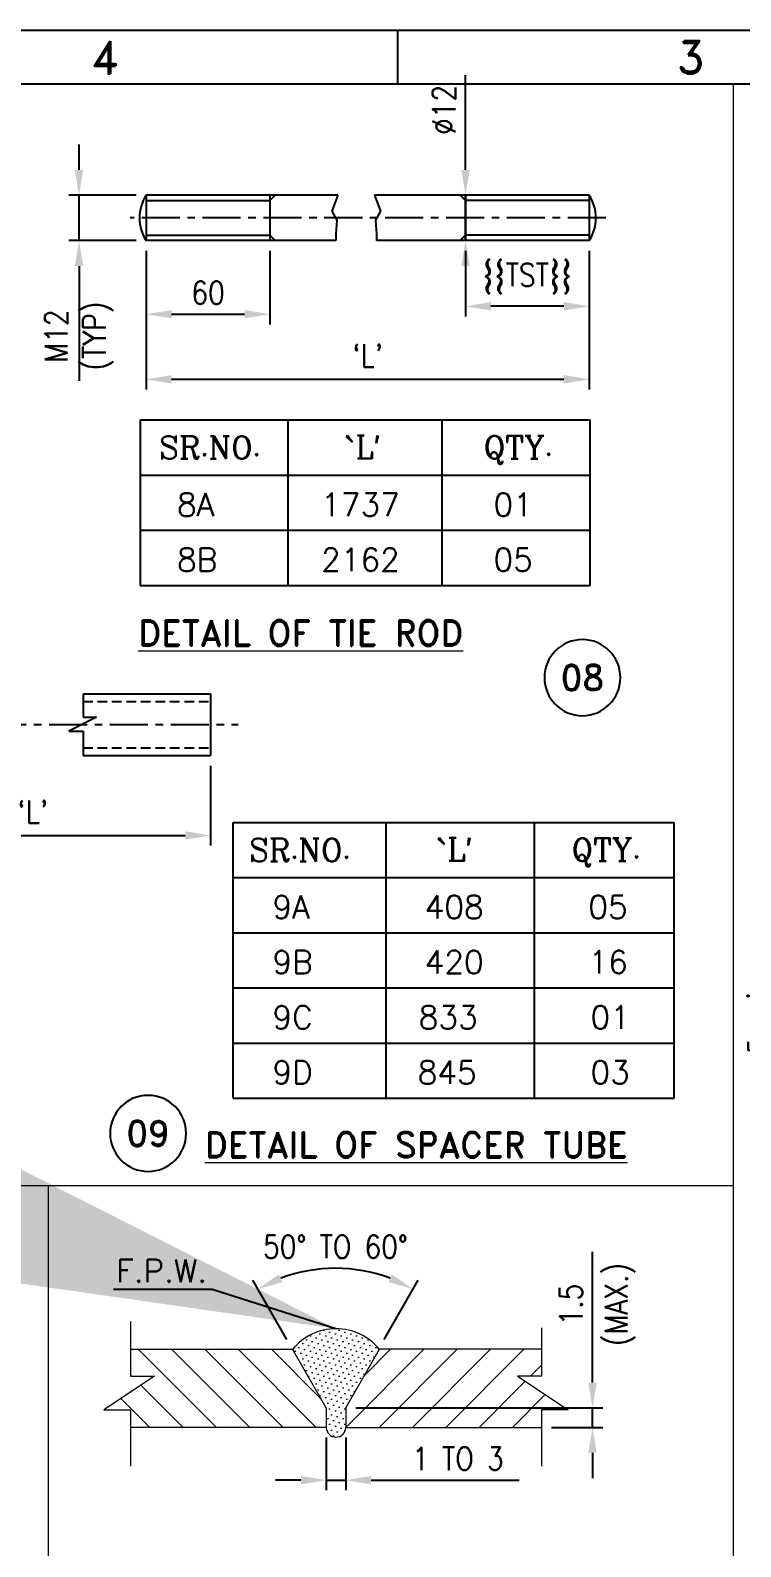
# Model space of a CAD drawing. Header units: millimetres. Extents: x 10144 to 11200, y -168 to 270.
# Drawn here: x 10528.5 to 10598.5, y 102.8 to 252.2 of the extents above; entities that cross this region are included whole.
import ezdxf
from ezdxf.enums import TextEntityAlignment as Align

# ---------------------------------------------------------------- set-up
doc = ezdxf.new("R2010")
doc.units = ezdxf.units.MM
doc.header["$LTSCALE"] = 3
for name, pattern in [('CENTER', [2, 1.25, -0.25, 0.25, -0.25]), ('HIDDEN', [9.525, 6.35, -3.175]), ('PHANTOM2', [31.75, 15.875, -3.175, 3.175, -3.175, 3.175, -3.175])]:
    doc.linetypes.add(name, pattern=pattern)
doc.layers.get('0').update_dxf_attribs({"color": 5})
for name, color, linetype in [('BOD', 7, 'Continuous'), ('CEN', 1, 'CENTER'), ('das', 4, 'HIDDEN'), ('DIM', 6, 'Continuous'), ('Hid', 4, 'HIDDEN'), ('TEXT', 5, 'Continuous')]:
    doc.layers.add(name, color=color, linetype=linetype)
for name, color, linetype, lineweight in [('E_Equipment', 5, 'Continuous', 13), ('Ha_Hatch', 1, 'Continuous', 5), ('P_Phantom', 9, 'PHANTOM2', 13), ('T_Text', 5, 'Continuous', 13), ('W_Weld', 2, 'WELD', 18)]:
    doc.layers.add(name, color=color, linetype=linetype, lineweight=lineweight)
doc.styles.add('BEV0', font='verdana.ttf', dxfattribs={"height": 4})
doc.styles.add('BEV00', font='romans.shx')
doc.styles.add('ISOCP3', font='isocp3.shx')
doc.styles.add('ROMANC', font='ROMANC')
doc.styles.add('ROMAND', font='romand')
doc.styles.add('ROMANS', font='ROMANS.shx', dxfattribs={"width": 0.85})
doc.linetypes.add('WELD', pattern='A,0.004164,["x",ROMANS,S=0.004926,R=0,X=0,Y=-0.001649],0.008152', length=0.012316)
doc.dimstyles.new('MEGA', dxfattribs={"dimtxt": 2.5, "dimasz": 2.5, "dimexe": 1, "dimexo": 1, "dimgap": 1, "dimtad": 1, "dimdec": 1, "dimzin": 0, "dimdsep": 46, "dimtxsty": 'ROMANS', "dimcen": 1, "dimclrd": 6, "dimclre": 6, "dimclrt": 256, "dimadec": 0, "dimazin": 0, "dimtfac": 1, "dimtdec": 1, "dimtmove": 0, "dimatfit": 3, "dimfxl": 1, "dimtolj": 1, "dimtzin": 0, "dimlwd": -1, "dimlwe": -1, "dimarcsym": 0})
doc.dimstyles.new('MEGA_STD', dxfattribs={"dimtxt": 2.5, "dimasz": 2.5, "dimexe": 1, "dimexo": 1, "dimgap": 1, "dimtad": 1, "dimdec": 1, "dimdsep": 46, "dimtxsty": 'ISOCP3', "dimcen": 1, "dimclrd": 6, "dimclre": 6, "dimclrt": 5, "dimadec": 0, "dimazin": 0, "dimtfac": 1, "dimtdec": 1, "dimtmove": 0, "dimatfit": 3, "dimfxl": 1, "dimtolj": 1, "dimarcsym": 0})
doc.dimstyles.new('MEGA_STD$0', dxfattribs={"dimtxt": 2.5, "dimasz": 2.5, "dimexe": 1, "dimexo": 1, "dimgap": 1, "dimtad": 1, "dimdec": 1, "dimdsep": 46, "dimtxsty": 'ISOCP3', "dimcen": 1, "dimclrd": 6, "dimclre": 6, "dimclrt": 5, "dimadec": 0, "dimazin": 0, "dimtfac": 1, "dimtdec": 1, "dimtmove": 0, "dimatfit": 3, "dimfxl": 1, "dimtolj": 1, "dimarcsym": 0})

# ---------------------------------------------------------------- blocks, each defined once
blk = doc.blocks.new('*D2737')
at = {"layer": 'Defpoints', "color": 0}
for p in [(10557.65, 114.52), (10559.57, 114.52), (10559.57, 109.32)]:
    blk.add_point(p, dxfattribs=at)
at = {"layer": 'E_Equipment', "color": 6, "linetype": 'ByBlock', "lineweight": -2}
for p, q in [((10557.65, 113.52), (10557.65, 108.32)), ((10559.57, 113.52), (10559.57, 108.32)), ((10555.15, 109.32), (10552.65, 109.32)), ((10557.65, 109.32), (10559.57, 109.32)), ((10562.07, 109.32), (10576.68, 109.32))]:
    blk.add_line(p, q, dxfattribs=at)
at = {"layer": 'E_Equipment', "color": 6}
for points in [[(10555.15, 108.9), (10555.15, 109.73), (10557.65, 109.32)], [(10562.07, 109.73), (10562.07, 108.9), (10559.57, 109.32)]]:
    blk.add_solid(points, dxfattribs=at)
at = {"layer": 'E_Equipment', "color": 5, "insert": (10570.63, 111.44), "char_height": 2.25, "attachment_point": 5, "style": 'ROMANS'}
blk.add_mtext('\\A1;1 TO 3', dxfattribs=at)
blk = doc.blocks.new('*D2738')
at = {"layer": 'Defpoints', "color": 0}
for p in [(10561.22, 129.97), (10554.26, 122.33), (10562.85, 122.33), (10557.59, 116.56), (10559.52, 116.56)]:
    blk.add_point(p, dxfattribs=at)
at = {"layer": 'E_Equipment', "color": 6, "linetype": 'ByBlock', "lineweight": -2}
for p, q in [((10553.76, 123.19), (10550.4, 129.02)), ((10563.35, 123.19), (10566.71, 129.02))]:
    blk.add_line(p, q, dxfattribs=at)
blk.add_arc((10558.56, 114.89), 15.31, 69.3635, 110.6365, dxfattribs=at)
at = {"layer": 'E_Equipment', "color": 6}
for points in [[(10552.98, 129.6), (10553.34, 128.85), (10550.9, 128.15)], [(10563.78, 128.85), (10564.13, 129.6), (10566.21, 128.15)]]:
    blk.add_solid(points, dxfattribs=at)
at = {"layer": 'E_Equipment', "color": 5, "insert": (10558.56, 132.33), "char_height": 2.25, "attachment_point": 5, "style": 'ROMANS'}
blk.add_mtext('50%%D TO 60%%D', dxfattribs=at)
blk = doc.blocks.new('*D2739')
at = {"layer": 'Defpoints', "color": 0}
for p in [(10559.57, 116.44), (10583.9, 116.44), (10578.86, 114.52)]:
    blk.add_point(p, dxfattribs=at)
at = {"layer": 'E_Equipment', "color": 6, "linetype": 'ByBlock', "lineweight": -2}
for p, q in [((10583.9, 118.94), (10583.9, 131.82)), ((10560.57, 116.44), (10584.9, 116.44)), ((10583.9, 114.52), (10583.9, 116.44)), ((10579.86, 114.52), (10584.9, 114.52)), ((10583.9, 112.02), (10583.9, 109.52))]:
    blk.add_line(p, q, dxfattribs=at)
at = {"layer": 'E_Equipment', "color": 6}
for points in [[(10583.48, 118.94), (10584.31, 118.94), (10583.9, 116.44)], [(10584.31, 112.02), (10583.48, 112.02), (10583.9, 114.52)]]:
    blk.add_solid(points, dxfattribs=at)
at = {"layer": 'E_Equipment', "color": 5, "char_height": 2.25, "attachment_point": 5, "rotation": 90, "style": 'ROMANS'}
for s, insert in [('\\A1;(MAX.)', (10586.61, 126.63)), ('\\A1;1.5', (10581.77, 126.63))]:
    blk.add_mtext(s, dxfattribs=dict(at, insert=insert))
blk = doc.blocks.new('A$C62B60EB5')
at = {"linetype": 'Continuous'}
blk.add_lwpolyline([(588.69, 5.31), (588.69, 414.69), (21.25, 414.69), (21.25, 5.31)], close=True, dxfattribs=at)
at = {"layer": 'BOD', "linetype": 'Continuous'}
blk.add_line((420.58, 414.69), (420.58, 420), dxfattribs=at)
at = {"layer": 'BOD', "color": 1, "linetype": 'Continuous'}
blk.add_lwpolyline([(594, 420), (0, 420), (0, 0), (594, 0)], close=True, dxfattribs=at)
at = {"layer": 'Hid', "color": 5, "style": 'BEV0'}
for tag, p in [('TITLE', (510.45, 49.46)), ('CUSTOMER', (510.45, 42.89)), ('PROJECTNO', (510.45, 36.33))]:
    blk.add_attdef(tag, text='', height=2.92, dxfattribs=at).set_placement(p, align=Align.MIDDLE_LEFT)
at = {"layer": 'Hid', "color": 0, "style": 'BEV00'}
for tag, p in [('DRAWN', (473.39, 30.27)), ('CHECKED', (473.39, 24.72)), ('APPROVED', (473.39, 19.18)), ('DATE', (473.39, 13.63)), ('SCALE', (473.39, 8.09))]:
    blk.add_attdef(tag, text='', height=1.82, dxfattribs=at).set_placement(p, align=Align.MIDDLE_LEFT)
at = {"layer": 'Hid', "color": 1, "style": 'BEV0'}
blk.add_attdef('DWG', text='', height=2.92, dxfattribs=at).set_placement((517.9, 9.24), align=Align.MIDDLE_LEFT)
blk.add_attdef('0', text='', height=2.92, dxfattribs=at).set_placement((574.82, 9.24), align=Align.MIDDLE_CENTER)
at = {"layer": 'TEXT', "color": 7, "linetype": 'Continuous', "style": 'ROMAND'}
for s, p in [('4', (391.68, 417.34)), ('3', (449.48, 417.34))]:
    blk.add_text(s, height=3.19, dxfattribs=at).set_placement(p, align=Align.MIDDLE)
blk = doc.blocks.new('*D2784')
at = {"layer": 'Defpoints', "color": 0}
for p in [(10511.18, 180.74), (10546.25, 180.74), (10546.25, 172.86)]:
    blk.add_point(p, dxfattribs=at)
at = {"layer": 'E_Equipment', "color": 6, "linetype": 'ByBlock', "lineweight": -2}
for p, q in [((10511.18, 179.74), (10511.18, 171.86)), ((10546.25, 179.74), (10546.25, 171.86)), ((10513.68, 172.86), (10543.75, 172.86))]:
    blk.add_line(p, q, dxfattribs=at)
at = {"layer": 'E_Equipment', "color": 6}
for points in [[(10513.68, 173.28), (10513.68, 172.45), (10511.18, 172.86)], [(10543.75, 172.45), (10543.75, 173.28), (10546.25, 172.86)]]:
    blk.add_solid(points, dxfattribs=at)
at = {"layer": 'E_Equipment', "color": 5, "insert": (10528.72, 175.2), "char_height": 2.25, "attachment_point": 5, "style": 'ROMANS'}
blk.add_mtext("\\A1;`L'", dxfattribs=at)
blk = doc.blocks.new('*D2785')
at = {"layer": 'Defpoints', "color": 0}
for p in [(10571.38, 235.97), (10571.38, 235.97), (10571.38, 231.49)]:
    blk.add_point(p, dxfattribs=at)
at = {"layer": 'E_Equipment', "color": 6, "linetype": 'ByBlock', "lineweight": -2}
for p, q in [((10571.38, 238.47), (10571.38, 247.8)), ((10570.38, 235.97), (10570.38, 235.97)), ((10571.38, 231.49), (10571.38, 235.97)), ((10570.38, 231.49), (10570.38, 231.49)), ((10571.38, 228.99), (10571.38, 226.49))]:
    blk.add_line(p, q, dxfattribs=at)
at = {"layer": 'E_Equipment', "color": 6}
for points in [[(10570.96, 238.47), (10571.8, 238.47), (10571.38, 235.97)], [(10571.8, 228.99), (10570.96, 228.99), (10571.38, 231.49)]]:
    blk.add_solid(points, dxfattribs=at)
at = {"layer": 'E_Equipment', "color": 5, "insert": (10569.25, 244.38), "char_height": 2.25, "attachment_point": 5, "rotation": 90, "style": 'ROMANS'}
blk.add_mtext('\\A1;%%C12', dxfattribs=at)
blk = doc.blocks.new('*D2786')
at = {"layer": 'Defpoints', "color": 0}
for p in [(10539.91, 231.49), (10583.57, 231.49), (10539.91, 217.82)]:
    blk.add_point(p, dxfattribs=at)
at = {"layer": 'E_Equipment', "color": 6, "linetype": 'ByBlock', "lineweight": -2}
for p, q in [((10539.91, 230.49), (10539.91, 216.82)), ((10583.57, 230.49), (10583.57, 216.82)), ((10581.07, 217.82), (10542.41, 217.82))]:
    blk.add_line(p, q, dxfattribs=at)
at = {"layer": 'E_Equipment', "color": 6}
for points in [[(10542.41, 218.24), (10542.41, 217.41), (10539.91, 217.82)], [(10581.07, 217.41), (10581.07, 218.24), (10583.57, 217.82)]]:
    blk.add_solid(points, dxfattribs=at)
at = {"layer": 'E_Equipment', "color": 5, "insert": (10561.74, 220.16), "char_height": 2.25, "attachment_point": 5, "style": 'ROMANS'}
blk.add_mtext("\\A1;`L'", dxfattribs=at)
blk = doc.blocks.new('*D2787')
at = {"layer": 'Defpoints', "color": 0}
for p in [(10539.91, 231.49), (10552.1, 231.49), (10552.1, 224.24)]:
    blk.add_point(p, dxfattribs=at)
at = {"layer": 'E_Equipment', "color": 6, "linetype": 'ByBlock', "lineweight": -2}
for p, q in [((10539.91, 230.49), (10539.91, 223.24)), ((10552.1, 230.49), (10552.1, 223.24)), ((10542.41, 224.24), (10549.6, 224.24))]:
    blk.add_line(p, q, dxfattribs=at)
at = {"layer": 'E_Equipment', "color": 6}
for points in [[(10542.41, 224.65), (10542.41, 223.82), (10539.91, 224.24)], [(10549.6, 223.82), (10549.6, 224.65), (10552.1, 224.24)]]:
    blk.add_solid(points, dxfattribs=at)
at = {"layer": 'E_Equipment', "color": 5, "insert": (10546, 226.36), "char_height": 2.25, "attachment_point": 5, "style": 'ROMANS'}
blk.add_mtext('\\A1;60', dxfattribs=at)
blk = doc.blocks.new('*D2788')
at = {"layer": 'Defpoints', "color": 0}
for p in [(10533.28, 235.97), (10539.91, 235.97), (10539.91, 231.49)]:
    blk.add_point(p, dxfattribs=at)
at = {"layer": 'E_Equipment', "color": 6, "linetype": 'ByBlock', "lineweight": -2}
for p, q in [((10533.28, 238.47), (10533.28, 240.97)), ((10538.91, 235.97), (10532.28, 235.97)), ((10533.28, 231.49), (10533.28, 235.97)), ((10538.91, 231.49), (10532.28, 231.49)), ((10533.28, 228.99), (10533.28, 217.66))]:
    blk.add_line(p, q, dxfattribs=at)
at = {"layer": 'E_Equipment', "color": 6}
for points in [[(10532.86, 238.47), (10533.69, 238.47), (10533.28, 235.97)], [(10533.69, 228.99), (10532.86, 228.99), (10533.28, 231.49)]]:
    blk.add_solid(points, dxfattribs=at)
at = {"layer": 'E_Equipment', "color": 5, "insert": (10533.28, 222.08), "char_height": 2.25, "attachment_point": 5, "rotation": 90, "style": 'ROMANS'}
blk.add_mtext('\\A1;M12\\P(TYP)', dxfattribs=at)
blk = doc.blocks.new('*D2789')
at = {"layer": 'Defpoints', "color": 0}
for p in [(10571.38, 231.49), (10583.57, 231.49), (10571.38, 225.02)]:
    blk.add_point(p, dxfattribs=at)
at = {"layer": 'E_Equipment', "color": 6, "linetype": 'ByBlock', "lineweight": -2}
for p, q in [((10571.38, 230.49), (10571.38, 224.02)), ((10583.57, 230.49), (10583.57, 224.02)), ((10581.07, 225.02), (10573.88, 225.02))]:
    blk.add_line(p, q, dxfattribs=at)
at = {"layer": 'E_Equipment', "color": 6}
for points in [[(10573.88, 225.44), (10573.88, 224.6), (10571.38, 225.02)], [(10581.07, 224.6), (10581.07, 225.44), (10583.57, 225.02)]]:
    blk.add_solid(points, dxfattribs=at)
at = {"layer": 'E_Equipment', "color": 5, "insert": (10577.47, 227.74), "char_height": 2.25, "attachment_point": 5, "style": 'ROMANS'}
blk.add_mtext('\\A1;\\{\\{TST\\}\\}', dxfattribs=at)
blk = doc.blocks.new('PNO')
at = {"color": 6}
blk.add_circle((4.5, 0), 4.5, dxfattribs=at)
at = {"layer": 'TEXT', "style": 'ROMAND'}
blk.add_attdef('NO', text='', height=3, dxfattribs=at).set_placement((4.5, 0), align=Align.MIDDLE)
blk = doc.blocks.new('*D2845')
at = {"layer": 'Defpoints', "color": 0}
for p in [(10602.48, 144.97), (10607.96, 144.97), (10612.28, 141.54)]:
    blk.add_point(p, dxfattribs=at)
at = {"layer": 'E_Equipment', "color": 6, "linetype": 'ByBlock', "lineweight": -2}
for p, q in [((10602.48, 147.47), (10602.48, 160.26)), ((10606.96, 144.97), (10601.48, 144.97)), ((10602.48, 141.54), (10602.48, 144.97)), ((10611.28, 141.54), (10601.48, 141.54)), ((10602.48, 139.04), (10602.48, 136.54))]:
    blk.add_line(p, q, dxfattribs=at)
at = {"layer": 'E_Equipment', "color": 6}
for points in [[(10602.07, 147.47), (10602.9, 147.47), (10602.48, 144.97)], [(10602.9, 139.04), (10602.07, 139.04), (10602.48, 141.54)]]:
    blk.add_solid(points, dxfattribs=at)
at = {"layer": 'E_Equipment', "color": 5, "insert": (10600.36, 155.11), "char_height": 2.25, "attachment_point": 5, "rotation": 90, "style": 'ROMANS'}
blk.add_mtext('\\A1;5 min', dxfattribs=at)

msp = doc.modelspace()

# ---------------------------------------------------------------- hatches: boundary and pattern name
at = {"layer": 'Ha_Hatch'}
h = msp.add_hatch(dxfattribs=at)
h.set_pattern_fill('ANSI31', color=256, scale=0.73125, angle=270, style=0)
h.set_pattern_definition([(315, (10272.467, 211.5664), (1.641703, 1.641703), [])])
h.paths.add_polyline_path([(10554.32, 122.22), (10538.36, 122.22), (10538.36, 119.58), (10540.71, 119.58), (10535.73, 116.24), (10538.36, 116.24), (10538.36, 114.52), (10557.65, 114.52), (10557.65, 116.44)])
h = msp.add_hatch(dxfattribs=at)
h.set_pattern_fill('ANSI31', color=256, scale=0.73125, style=0)
h.set_pattern_definition([(45, (10272.467, 211.5664), (-1.641703, 1.641703), [])])
h.paths.add_polyline_path([(10576.51, 119.58), (10578.86, 119.58), (10578.86, 122.22), (10562.9, 122.22), (10559.57, 116.44), (10559.57, 114.52), (10578.86, 114.52), (10578.86, 116.24), (10581.5, 116.24)])
at = {"layer": 'W_Weld'}
h = msp.add_hatch(dxfattribs=at)
h.set_pattern_fill('DOTS', color=256, scale=0.3375, angle=45, style=0)
h.set_pattern_definition([(45, (8586.9881, -262.7028), (-0.18942728, 0.56828183), [0, -0.53578125])])
h.paths.add_polyline_path([(10557.65, 116.44), (10557.65, 114.52, 1), (10559.57, 114.52), (10559.57, 116.44), (10562.9, 122.22, 0.473066), (10554.32, 122.22)])

# ---------------------------------------------------------------- linework, layer by layer
for p, q in [((10558.78, 235.97), (10539.91, 235.97)), ((10539.91, 235.97), (10539.91, 231.49)), ((10539.91, 235.97), (10539.91, 231.49)), ((10539.91, 235.44), (10552.1, 235.44)), ((10552.1, 235.97), (10552.1, 231.49)), ((10552.1, 235.44), (10552.62, 235.97)), ((10558.78, 235.97), (10558.19, 234.4)), ((10562.42, 235.97), (10563.01, 234.4)), ((10583.57, 235.97), (10562.42, 235.97)), ((10571.38, 235.44), (10570.85, 235.97)), ((10571.38, 235.97), (10571.38, 231.49)), ((10583.57, 235.44), (10571.38, 235.44)), ((10583.57, 235.97), (10583.57, 231.49)), ((10558.19, 234.4), (10558.68, 233.51)), ((10558.68, 233.51), (10558.58, 232.14)), ((10563.01, 234.4), (10562.52, 233.51)), ((10562.52, 233.51), (10562.61, 232.14)), ((10539.91, 232.02), (10552.1, 232.02)), ((10552.1, 232.02), (10552.62, 231.49)), ((10558.58, 232.14), (10558.58, 231.49)), ((10562.61, 232.14), (10562.61, 231.49)), ((10571.38, 232.02), (10570.85, 231.49)), ((10583.57, 232.02), (10571.38, 232.02)), ((10558.58, 231.49), (10539.91, 231.49)), ((10583.57, 231.49), (10562.61, 231.49)), ((10533.67, 186.83), (10546.25, 186.83)), ((10533.67, 186.83), (10533.67, 184.52)), ((10546.25, 186.83), (10546.25, 180.74)), ((10535, 184.52), (10532.28, 183.13)), ((10533.67, 184.52), (10535, 184.52)), ((10532.28, 183.13), (10533.67, 183.13)), ((10533.67, 183.13), (10533.67, 180.74)), ((10533.67, 180.74), (10546.25, 180.74))]:
    msp.add_line(p, q)
for centre, start, end in [((10543.29, 233.73), 146.5295, 213.4705), ((10580.18, 233.73), 326.5295, 33.4705)]:
    msp.add_arc(centre, 4.06, start, end)
at = {"layer": 'CEN'}
for p, q in [((10585.21, 233.73), (10538.31, 233.73)), ((10506.32, 183.79), (10548.95, 183.79))]:
    msp.add_line(p, q, dxfattribs=at)
at = {"layer": 'das', "ltscale": 0.05}
for p, q in [((10533.67, 186.07), (10546.25, 186.07)), ((10533.67, 181.5), (10546.25, 181.5))]:
    msp.add_line(p, q, dxfattribs=at)
at = {"layer": 'E_Equipment'}
for p, q in [((10597.79, -96.79), (10597.79, 246.91)), ((10165.36, 138.37), (10597.79, 138.37)), ((10530.22, 138.37), (10530.22, 32.02)), ((10538.36, 122.22), (10554.32, 122.22)), ((10557.65, 116.44), (10554.32, 122.22)), ((10559.57, 116.44), (10562.9, 122.22)), ((10578.86, 122.22), (10562.9, 122.22)), ((10557.65, 116.44), (10557.65, 114.52)), ((10559.57, 116.44), (10559.57, 114.52)), ((10557.65, 114.52), (10538.36, 114.52)), ((10559.57, 114.52), (10578.86, 114.52))]:
    msp.add_line(p, q, dxfattribs=at)
for centre, radius, start, end in [((10558.61, 118.69), 5.55, 39.3655, 140.6345), ((10558.61, 114.52), 0.962, 180, 0)]:
    msp.add_arc(centre, radius, start, end, dxfattribs=at)
at = {"layer": 'P_Phantom'}
for points in [[(10538.36, 124.96), (10538.36, 119.58), (10540.71, 119.58), (10535.73, 116.24), (10538.36, 116.24), (10538.36, 110.69)], [(10578.86, 124.33), (10578.86, 119.58), (10576.51, 119.58), (10581.5, 116.24), (10578.86, 116.24), (10578.86, 110.69)]]:
    msp.add_lwpolyline(points, dxfattribs=at)
at = {"layer": 'TEXT', "color": 7}
for p, q in [((10539.31, 213.82), (10539.31, 197.51)), ((10539.31, 213.82), (10583.68, 213.82)), ((10553.85, 213.82), (10553.85, 197.51)), ((10569.03, 213.82), (10569.03, 197.51)), ((10583.68, 197.51), (10583.68, 213.82)), ((10539.31, 208.38), (10583.68, 208.38)), ((10539.31, 202.95), (10583.68, 202.95)), ((10539.31, 197.51), (10583.68, 197.51)), ((10548.47, 174.15), (10591.96, 174.15)), ((10548.47, 146.97), (10548.47, 174.15)), ((10563.52, 174.15), (10563.52, 146.97)), ((10578.13, 174.15), (10578.13, 146.97)), ((10591.96, 146.97), (10591.96, 174.15)), ((10548.47, 168.71), (10591.96, 168.71)), ((10548.47, 163.28), (10591.96, 163.28)), ((10548.47, 157.84), (10591.96, 157.84)), ((10548.47, 152.4), (10591.96, 152.4)), ((10548.47, 146.97), (10591.96, 146.97))]:
    msp.add_line(p, q, dxfattribs=at)

# ---------------------------------------------------------------- block references
msp.add_blockref('A$C62B60EB5', (10144.11, -167.78))
at = {"layer": 'TEXT', "linetype": 'ByBlock'}
ref = msp.add_blockref('PNO', (10586.65, 188.42), dxfattribs=dict(at, xscale=-0.8333333333333127, yscale=0.8333333333333127, zscale=0.8333333333333353))
ref.add_attrib('NO', '08', dxfattribs={"height": 2.5, "style": 'ROMAND'}).set_placement((10582.9, 188.42), align=Align.MIDDLE)
ref = msp.add_blockref('PNO', (10543.84, 143.5), dxfattribs=dict(at, xscale=-0.8333333333333127, yscale=0.8333333333333127, zscale=0.8333333333333353))
ref.add_attrib('NO', '09', dxfattribs={"height": 2.5, "style": 'ROMAND'}).set_placement((10540.09, 143.5), align=Align.MIDDLE)

# ---------------------------------------------------------------- texts
at = {"color": 5, "lineweight": 5, "style": 'ROMAND'}
for s, p in [('%%UDETAIL OF TIE ROD', (10539.11, 191.57)), ('%%UDETAIL OF SPACER TUBE', (10545.68, 141.13))]:
    msp.add_text(s, height=2.5, dxfattribs=at).set_placement(p)
at = {"layer": 'T_Text', "style": 'ROMANS'}
msp.add_text('F.P.W.', height=2.25, dxfattribs=at).set_placement((10536.94, 128.83))
at = {"layer": 'TEXT', "lineweight": 5}
for s, style, p in [('SR.NO.', 'ROMANC', (10541.18, 209.97)), ("`L'", 'ROMANC', (10559.36, 210.02)), ('QTY.', 'ROMANC', (10573.17, 210)), ('8A', 'ROMANS', (10542.93, 204.34)), ('1737', 'ROMANS', (10557.14, 204.34)), ('01', 'ROMANS', (10574.13, 204.34)), ('8B', 'ROMANS', (10542.93, 198.91)), ('2162', 'ROMANS', (10557.14, 198.91)), ('05', 'ROMANS', (10574.13, 198.91)), ('SR.NO.', 'ROMANC', (10550.04, 170.3)), ("`L'", 'ROMANC', (10568.42, 170.35)), ('QTY.', 'ROMANC', (10581.83, 170.33)), ('9A', 'ROMANS', (10552.34, 164.68)), ('408', 'ROMANS', (10567.35, 164.68)), ('05', 'ROMANS', (10583.48, 164.68)), ('9B', 'ROMANS', (10552.34, 159.25)), ('420', 'ROMANS', (10567.35, 159.25)), ('16', 'ROMANS', (10583.5, 159.25)), ('9C', 'ROMANS', (10552.34, 153.81)), ('833', 'ROMANS', (10566.76, 153.81)), ('01', 'ROMANS', (10583.7, 153.81)), ('9D', 'ROMANS', (10552.34, 148.38)), ('845', 'ROMANS', (10566.66, 148.38)), ('03', 'ROMANS', (10583.7, 148.38))]:
    msp.add_text(s, height=2.265, dxfattribs=dict(at, style=style)).set_placement(p)

# ---------------------------------------------------------------- dimensions: what is measured, and where the dimension line sits
at = {"layer": 'E_Equipment'}
for base, p1, p2, angle, text, picture, middle in [((10571.38, 235.97), (10571.38, 231.49), (10571.38, 235.97), 90, '%%C12', '*D2785', (10571.38, 244.38)), ((10533.28, 235.97), (10539.91, 231.49), (10539.91, 235.97), 270, 'M12\\X(TYP)', '*D2788', (10533.28, 222.08)), ((10602.48, 144.97), (10612.28, 141.54), (10607.96, 144.97), 90, '5 min', '*D2845', (10602.48, 155.11))]:
    dim = msp.add_linear_dim(base=base, p1=p1, p2=p2, angle=angle, text=text, dimstyle='MEGA_STD$0', override={"dimtxt": 2.25, "dimtxsty": 'ROMANS', "dimfxl": 2, "dimarcsym": 1}, dxfattribs=at)
    dim.commit()
    dim.dimension.update_dxf_attribs({"geometry": picture, "text_midpoint": middle, "dimtype": 160})
for base, p1, p2, text, picture, middle in [((10539.91, 217.82), (10583.57, 231.49), (10539.91, 231.49), "`L'", '*D2786', (10561.74, 220.16)), ((10552.1, 224.24), (10539.91, 231.49), (10552.1, 231.49), '60', '*D2787', (10546, 226.36)), ((10571.38, 225.02), (10583.57, 231.49), (10571.38, 231.49), '\\{\\{TST\\}\\}', '*D2789', (10577.47, 227.74)), ((10546.25, 172.86), (10511.18, 180.74), (10546.25, 180.74), "`L'", '*D2784', (10528.72, 175.2))]:
    dim = msp.add_linear_dim(base=base, p1=p1, p2=p2, text=text, dimstyle='MEGA_STD$0', override={"dimtxt": 2.25, "dimtxsty": 'ROMANS', "dimfxl": 2, "dimarcsym": 1}, dxfattribs=at)
    dim.commit()
    dim.dimension.update_dxf_attribs({"geometry": picture, "text_midpoint": middle})
dim = msp.add_angular_dim_2l(base=(10561.22, 129.97), line1=((10557.59, 116.56), (10554.26, 122.33)), line2=((10559.52, 116.56), (10562.85, 122.33)), text='50%%D TO 60%%D', dimstyle='MEGA_STD', override={"dimtxt": 2.25, "dimtxsty": 'ROMANS', "dimfxl": 2, "dimarcsym": 1}, dxfattribs=at)
dim.commit()
dim.dimension.update_dxf_attribs({"geometry": '*D2738', "text_midpoint": (10558.56, 130.21), "dimtype": 162})
dim = msp.add_linear_dim(base=(10583.9, 116.44), p1=(10578.86, 114.52), p2=(10559.57, 116.44), angle=90, text='1.5\\X(MAX.)', dimstyle='MEGA_STD$0', override={"dimtxt": 2.25, "dimtxsty": 'ROMANS', "dimfxl": 2, "dimarcsym": 1}, dxfattribs=at)
dim.commit()
dim.dimension.update_dxf_attribs({"geometry": '*D2739', "text_midpoint": (10583.9, 126.63)})
dim = msp.add_linear_dim(base=(10559.57, 109.32), p1=(10557.65, 114.52), p2=(10559.57, 114.52), text='1 TO 3', dimstyle='MEGA_STD$0', override={"dimtxt": 2.25, "dimtxsty": 'ROMANS', "dimfxl": 2, "dimarcsym": 1}, dxfattribs=at)
dim.commit()
dim.dimension.update_dxf_attribs({"geometry": '*D2737', "text_midpoint": (10570.63, 109.32), "dimtype": 160})

# ---------------------------------------------------------------- leaders
at = {"layer": 'DIM'}
msp.add_leader([(10558.61, 124.25), (10546.39, 128.1), (10536.68, 128.1)], dimstyle='MEGA', override={"dimscale": 40, "dimclrd": 6, "dimclre": 6, "dimclrt": 5, "dimfxl": 2}, dxfattribs=at)

doc.saveas('drawing.dxf')
